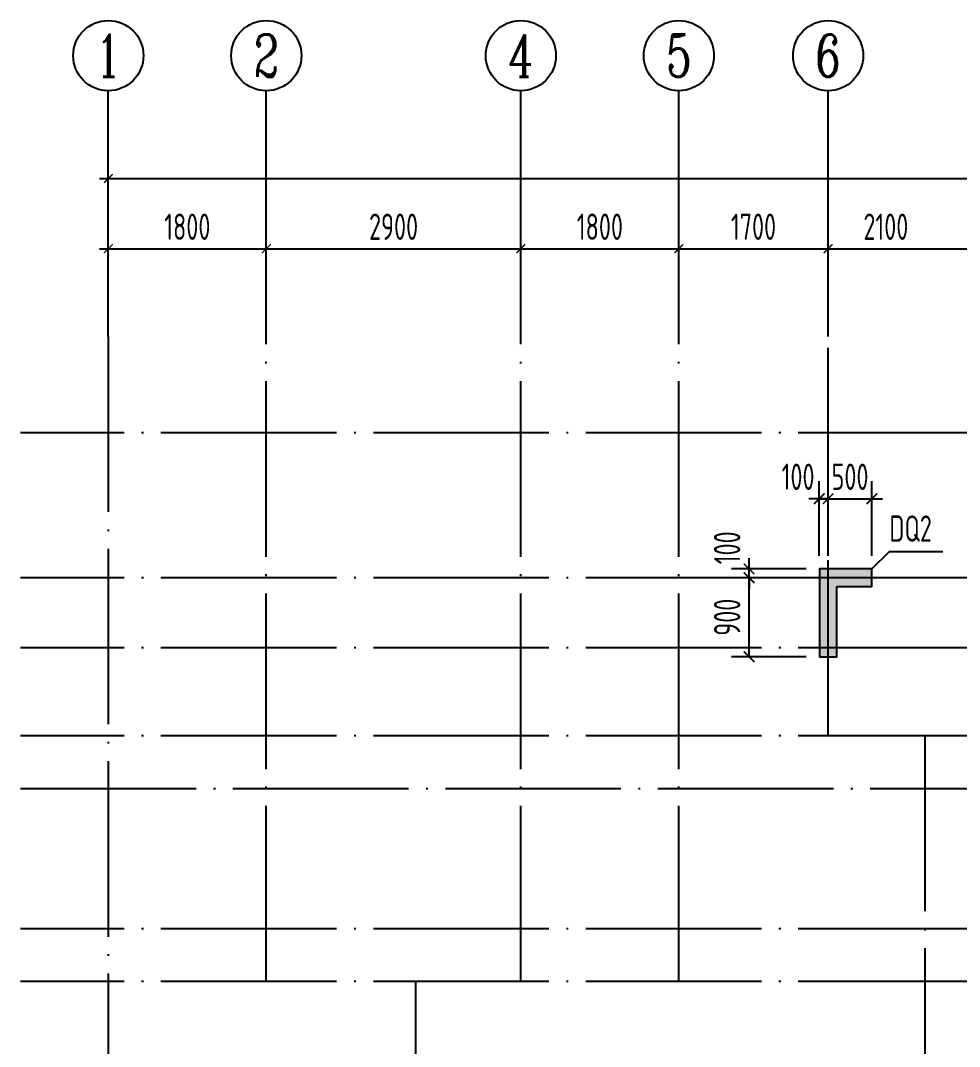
# Model space of a CAD drawing. Extents: x -461650 to 361314, y 245336 to 769729.
# Drawn here: x -125570 to -114873, y 439136 to 450827 of the extents above; entities that cross this region are included whole.
import ezdxf
from ezdxf.enums import TextEntityAlignment as Align

# ---------------------------------------------------------------- set-up
doc = ezdxf.new("R2010")
doc.units = 0
doc.header["$LTSCALE"] = 1000
doc.linetypes.add('DOTE', pattern=[2.42, 2, -0.2, 0.02, -0.2])
doc.layers.get('0').update_dxf_attribs({"linetype": 'CONTINUOUS'})
doc.layers.get('DEFPOINTS').update_dxf_attribs({"linetype": 'CONTINUOUS'})
for name, color, linetype in [('A-AXIS', 1, 'CONTINUOUS'), ('A-DOTE', 10, 'DOTE'), ('AXIS_NUM', 7, 'CONTINUOUS'), ('S-Q墙实线', 6, 'CONTINUOUS'), ('S-Q墙标注', 3, 'CONTINUOUS'), ('S-X详图填充', 252, 'CONTINUOUS'), ('S-X详图实线', 4, 'CONTINUOUS'), ('S-Y一般标注', 3, 'CONTINUOUS'), ('S-Z柱编号', 6, 'CONTINUOUS')]:
    doc.layers.add(name, color=color, linetype=linetype)
doc.styles.add('TSSD_Axis', font='complex.shx', dxfattribs={"width": 0.7, "bigfont": 'hztxt.shx'})
doc.styles.add('TSSD_DIMENSION', font='Tssdeng.shx', dxfattribs={"width": 0.7, "bigfont": 'tssdchn.shx'})
doc.styles.add('TSSD_REIN', font='tssdeng.shx', dxfattribs={"width": 0.7, "height": 300, "bigfont": 'tssdchn.shx'})
doc.styles.add('结构文字', font='zstxt.shx', dxfattribs={"width": 0.7, "bigfont": 'zshz.shx'})
doc.dimstyles.new('STRUCK', dxfattribs={"dimtxt": 400, "dimasz": 121, "dimexe": 200, "dimexo": 150, "dimgap": 115, "dimtad": 1, "dimdec": 0, "dimdsep": 46, "dimtxsty": '结构文字', "dimblk": 'ARCHTICK', "dimcen": 400, "dimclrd": 3, "dimclre": 3, "dimclrt": 7, "dimadec": 0, "dimazin": 0, "dimtfac": 1, "dimtdec": 0, "dimtix": 1, "dimtmove": 2, "dimatfit": 3, "dimldrblk": '_DIMX', "dimfxl": 0, "dimtolj": 1, "dimtzin": 0, "dimarcsym": 0})
doc.dimstyles.new('TSSD_100_100', dxfattribs={"dimtxt": 300, "dimasz": 100, "dimexe": 100, "dimexo": 250, "dimgap": 100, "dimtad": 1, "dimdec": 0, "dimzin": 0, "dimdsep": 46, "dimtxsty": 'TSSD_DIMENSION', "dimblk": 'ARCHTICK', "dimcen": 0, "dimdle": 100, "dimclrt": 7, "dimadec": 0, "dimazin": 0, "dimtfac": 1, "dimtdec": 0, "dimtix": 1, "dimtmove": 2, "dimatfit": 3, "dimldrblk": 'ARCHTICK', "dimfxl": 0, "dimtolj": 1, "dimtzin": 0, "dimarcsym": 0})

# ---------------------------------------------------------------- blocks, each defined once
blk = doc.blocks.new('ts_axno')
at = {"color": 0, "linetype": 'ByBlock', "lineweight": -2}
blk.add_circle((0, 0), 0.5, dxfattribs=at)
at = {"color": 0, "linetype": 'ByBlock', "lineweight": -2, "style": 'TSSD_Axis', "width": 0.7}
blk.add_attdef('A', text='', height=0.6, dxfattribs=at).set_placement((0, 0), align=Align.MIDDLE_CENTER)
blk = doc.blocks.new('_ArchTick')
at = {"color": 0, "linetype": 'ByBlock', "const_width": 0.15}
blk.add_lwpolyline([(-0.5, -0.5), (0.5, 0.5)], dxfattribs=at)
blk = doc.blocks.new('*D289')
at = {"layer": 'DEFPOINTS', "color": 0}
for p in [(6400, 19250), (4600, 18250), (6400, 18250)]:
    blk.add_point(p, dxfattribs=at)
at = {"layer": 'S-Y一般标注', "color": 0, "lineweight": -2}
for p, q in [((4600, 18500), (4600, 19350)), ((6400, 18500), (6400, 19350)), ((4500, 19250), (6500, 19250))]:
    blk.add_line(p, q, dxfattribs=at)
at = {"layer": 'S-Y一般标注', "color": 0, "lineweight": -2, "xscale": 100, "yscale": 100, "zscale": 100, "rotation": 180}
blk.add_blockref('_ArchTick', (4600, 19250), dxfattribs=at)
at = {"layer": 'S-Y一般标注', "color": 0, "lineweight": -2, "xscale": 100, "yscale": 100, "zscale": 100}
blk.add_blockref('_ArchTick', (6400, 19250), dxfattribs=at)
at = {"layer": 'S-Y一般标注', "color": 7, "insert": (5500, 19500), "char_height": 300, "attachment_point": 5, "style": 'TSSD_DIMENSION'}
blk.add_mtext('\\A1;1800', dxfattribs=at)
blk = doc.blocks.new('*D290')
at = {"layer": 'DEFPOINTS', "color": 0}
for p in [(9300, 19250), (6400, 18250), (9300, 18250)]:
    blk.add_point(p, dxfattribs=at)
at = {"layer": 'S-Y一般标注', "color": 0, "lineweight": -2}
for p, q in [((6400, 18500), (6400, 19350)), ((9300, 18500), (9300, 19350)), ((6300, 19250), (9400, 19250))]:
    blk.add_line(p, q, dxfattribs=at)
at = {"layer": 'S-Y一般标注', "color": 0, "lineweight": -2, "xscale": 100, "yscale": 100, "zscale": 100, "rotation": 180}
blk.add_blockref('_ArchTick', (6400, 19250), dxfattribs=at)
at = {"layer": 'S-Y一般标注', "color": 0, "lineweight": -2, "xscale": 100, "yscale": 100, "zscale": 100}
blk.add_blockref('_ArchTick', (9300, 19250), dxfattribs=at)
at = {"layer": 'S-Y一般标注', "color": 7, "insert": (7850, 19500), "char_height": 300, "attachment_point": 5, "style": 'TSSD_DIMENSION'}
blk.add_mtext('\\A1;2900', dxfattribs=at)
blk = doc.blocks.new('*D291')
at = {"layer": 'DEFPOINTS', "color": 0}
for p in [(11100, 19250), (9300, 18250), (11100, 18250)]:
    blk.add_point(p, dxfattribs=at)
at = {"layer": 'S-Y一般标注', "color": 0, "lineweight": -2}
for p, q in [((9300, 18500), (9300, 19350)), ((11100, 18500), (11100, 19350)), ((9200, 19250), (11200, 19250))]:
    blk.add_line(p, q, dxfattribs=at)
at = {"layer": 'S-Y一般标注', "color": 0, "lineweight": -2, "xscale": 100, "yscale": 100, "zscale": 100, "rotation": 180}
blk.add_blockref('_ArchTick', (9300, 19250), dxfattribs=at)
at = {"layer": 'S-Y一般标注', "color": 0, "lineweight": -2, "xscale": 100, "yscale": 100, "zscale": 100}
blk.add_blockref('_ArchTick', (11100, 19250), dxfattribs=at)
at = {"layer": 'S-Y一般标注', "color": 7, "insert": (10200, 19500), "char_height": 300, "attachment_point": 5, "style": 'TSSD_DIMENSION'}
blk.add_mtext('\\A1;1800', dxfattribs=at)
blk = doc.blocks.new('*D292')
at = {"layer": 'DEFPOINTS', "color": 0}
for p in [(12800, 19250), (11100, 18250), (12800, 18250)]:
    blk.add_point(p, dxfattribs=at)
at = {"layer": 'S-Y一般标注', "color": 0, "lineweight": -2}
for p, q in [((11100, 18500), (11100, 19350)), ((12800, 18500), (12800, 19350)), ((11000, 19250), (12900, 19250))]:
    blk.add_line(p, q, dxfattribs=at)
at = {"layer": 'S-Y一般标注', "color": 0, "lineweight": -2, "xscale": 100, "yscale": 100, "zscale": 100, "rotation": 180}
blk.add_blockref('_ArchTick', (11100, 19250), dxfattribs=at)
at = {"layer": 'S-Y一般标注', "color": 0, "lineweight": -2, "xscale": 100, "yscale": 100, "zscale": 100}
blk.add_blockref('_ArchTick', (12800, 19250), dxfattribs=at)
at = {"layer": 'S-Y一般标注', "color": 7, "insert": (11950, 19500), "char_height": 300, "attachment_point": 5, "style": 'TSSD_DIMENSION'}
blk.add_mtext('\\A1;1700', dxfattribs=at)
blk = doc.blocks.new('*D293')
at = {"layer": 'DEFPOINTS', "color": 0}
for p in [(14900, 19250), (12800, 18250), (14900, 18250)]:
    blk.add_point(p, dxfattribs=at)
at = {"layer": 'S-Y一般标注', "color": 0, "lineweight": -2}
for p, q in [((12800, 18500), (12800, 19350)), ((14900, 18500), (14900, 19350)), ((12700, 19250), (15000, 19250))]:
    blk.add_line(p, q, dxfattribs=at)
at = {"layer": 'S-Y一般标注', "color": 0, "lineweight": -2, "xscale": 100, "yscale": 100, "zscale": 100, "rotation": 180}
blk.add_blockref('_ArchTick', (12800, 19250), dxfattribs=at)
at = {"layer": 'S-Y一般标注', "color": 0, "lineweight": -2, "xscale": 100, "yscale": 100, "zscale": 100}
blk.add_blockref('_ArchTick', (14900, 19250), dxfattribs=at)
at = {"layer": 'S-Y一般标注', "color": 7, "insert": (13458, 19500), "char_height": 300, "attachment_point": 5, "style": 'TSSD_DIMENSION'}
blk.add_mtext('\\A1;2100', dxfattribs=at)
blk = doc.blocks.new('*D311')
at = {"layer": 'DEFPOINTS', "color": 0}
for p in [(54600, 20050), (4600, 18250), (54600, 18250)]:
    blk.add_point(p, dxfattribs=at)
at = {"layer": 'S-Y一般标注', "color": 0, "lineweight": -2}
for p, q in [((4600, 18500), (4600, 20150)), ((54600, 18500), (54600, 20150)), ((4500, 20050), (54700, 20050))]:
    blk.add_line(p, q, dxfattribs=at)
at = {"layer": 'S-Y一般标注', "color": 0, "lineweight": -2, "xscale": 100, "yscale": 100, "zscale": 100, "rotation": 180}
blk.add_blockref('_ArchTick', (4600, 20050), dxfattribs=at)
at = {"layer": 'S-Y一般标注', "color": 0, "lineweight": -2, "xscale": 100, "yscale": 100, "zscale": 100}
blk.add_blockref('_ArchTick', (54600, 20050), dxfattribs=at)
at = {"layer": 'S-Y一般标注', "color": 7, "insert": (29600, 20300), "char_height": 300, "attachment_point": 5, "style": 'TSSD_DIMENSION'}
blk.add_mtext('\\A1;50000', dxfattribs=at)
blk = doc.blocks.new('*D3126')
at = {"layer": 'DEFPOINTS', "color": 0}
for p in [(-117270, 444478), (-116470, 444478), (-116470, 443578)]:
    blk.add_point(p, dxfattribs=at)
at = {"layer": 'S-Q墙标注', "color": 3, "lineweight": -2}
for p, q in [((-116620, 444478), (-117470, 444478)), ((-117270, 443578), (-117270, 444478)), ((-116620, 443578), (-117470, 443578))]:
    blk.add_line(p, q, dxfattribs=at)
at = {"layer": 'S-Q墙标注', "color": 3, "lineweight": -2, "xscale": 121, "yscale": 121, "zscale": 121}
for p, rotation in [((-117270, 444478), 90), ((-117270, 443578), 270)]:
    blk.add_blockref('_ArchTick', p, dxfattribs=dict(at, rotation=rotation))
at = {"layer": 'S-Q墙标注', "color": 7, "insert": (-117520, 444028), "char_height": 300, "attachment_point": 5, "rotation": 90, "style": 'TSSD_REIN'}
blk.add_mtext('\\A1;900', dxfattribs=at)
blk = doc.blocks.new('_DIMX')
blk.add_line((-150, 0), (150, 0))
at = {"const_width": 50}
blk.add_lwpolyline([(-70, -70), (70, 70)], dxfattribs=at)
blk = doc.blocks.new('*D3127')
at = {"layer": 'DEFPOINTS', "color": 0}
for p in [(-117270, 444578), (-116470, 444578), (-116470, 444478)]:
    blk.add_point(p, dxfattribs=at)
at = {"layer": 'S-Q墙标注', "color": 3, "lineweight": -2}
for p, q in [((-117270, 444578), (-117270, 444699)), ((-116620, 444578), (-117470, 444578)), ((-117270, 444478), (-117270, 444578)), ((-116620, 444478), (-117470, 444478)), ((-117270, 444478), (-117270, 444357))]:
    blk.add_line(p, q, dxfattribs=at)
at = {"layer": 'S-Q墙标注', "color": 3, "lineweight": -2, "xscale": 121, "yscale": 121, "zscale": 121}
for p, rotation in [((-117270, 444578), 270), ((-117270, 444478), 90)]:
    blk.add_blockref('_ArchTick', p, dxfattribs=dict(at, rotation=rotation))
at = {"layer": 'S-Q墙标注', "color": 7, "insert": (-117520, 444819), "char_height": 300, "attachment_point": 5, "rotation": 90, "style": 'TSSD_REIN'}
blk.add_mtext('\\A1;100', dxfattribs=at)
blk = doc.blocks.new('*D3128')
at = {"layer": 'DEFPOINTS', "color": 0}
for p in [(-116370, 445378), (-116470, 444578), (-116370, 444578)]:
    blk.add_point(p, dxfattribs=at)
at = {"layer": 'S-Q墙标注', "color": 3, "lineweight": -2}
for p, q in [((-116470, 444728), (-116470, 445578)), ((-116370, 444728), (-116370, 445578)), ((-116470, 445378), (-116591, 445378)), ((-116470, 445378), (-116370, 445378)), ((-116370, 445378), (-116249, 445378))]:
    blk.add_line(p, q, dxfattribs=at)
at = {"layer": 'S-Q墙标注', "color": 3, "lineweight": -2, "xscale": 121, "yscale": 121, "zscale": 121}
blk.add_blockref('_ArchTick', (-116470, 445378), dxfattribs=at)
at = {"layer": 'S-Q墙标注', "color": 3, "lineweight": -2, "xscale": 121, "yscale": 121, "zscale": 121, "rotation": 180}
blk.add_blockref('_ArchTick', (-116370, 445378), dxfattribs=at)
at = {"layer": 'S-Q墙标注', "color": 7, "insert": (-116712, 445628), "char_height": 300, "attachment_point": 5, "style": 'TSSD_REIN'}
blk.add_mtext('\\A1;100', dxfattribs=at)
blk = doc.blocks.new('*D3129')
at = {"layer": 'DEFPOINTS', "color": 0}
for p in [(-115870, 445378), (-116370, 444578), (-115870, 444578)]:
    blk.add_point(p, dxfattribs=at)
at = {"layer": 'S-Q墙标注', "color": 3, "lineweight": -2}
for p, q in [((-116370, 444728), (-116370, 445578)), ((-115870, 444728), (-115870, 445578)), ((-116370, 445378), (-116491, 445378)), ((-116370, 445378), (-115870, 445378)), ((-115870, 445378), (-115749, 445378))]:
    blk.add_line(p, q, dxfattribs=at)
at = {"layer": 'S-Q墙标注', "color": 3, "lineweight": -2, "xscale": 121, "yscale": 121, "zscale": 121}
blk.add_blockref('_ArchTick', (-116370, 445378), dxfattribs=at)
at = {"layer": 'S-Q墙标注', "color": 3, "lineweight": -2, "xscale": 121, "yscale": 121, "zscale": 121, "rotation": 180}
blk.add_blockref('_ArchTick', (-115870, 445378), dxfattribs=at)
at = {"layer": 'S-Q墙标注', "color": 7, "insert": (-116120, 445628), "char_height": 300, "attachment_point": 5, "style": 'TSSD_REIN'}
blk.add_mtext('\\A1;500', dxfattribs=at)
blk = doc.blocks.new('20210726.16395156')
at = {"layer": 'A-AXIS'}
for p, q in [((4600, 18249.9), (4600, 21049.9)), ((6400, 18249.9), (6400, 21049.9)), ((9300, 18249.9), (9300, 21049.9)), ((11100, 18249.9), (11100, 21049.9)), ((12800, 18249.9), (12800, 21049.9))]:
    blk.add_line(p, q, dxfattribs=at)
at = {"layer": 'A-DOTE'}
for p, q in [((4600, 18249.9), (4600, 3600)), ((6400, 10900), (6400, 18249.9)), ((9300, 10900), (9300, 18249.9)), ((11100, 10900), (11100, 18249.9)), ((12800, 13700), (12800, 18249.9)), ((55600, 17150), (3600, 17150)), ((55600, 15500), (3600, 15500)), ((55600, 14700), (3600, 14700)), ((55600, 13700), (3600, 13700)), ((13900.2, 13700), (13900, 3600)), ((3600, 13100.3), (55600, 13100.3)), ((55600, 11500), (3600, 11500)), ((55600, 10900), (3600, 10900)), ((8100, 10900), (8100, 3600))]:
    blk.add_line(p, q, dxfattribs=at)
at = {"layer": 'A-AXIS'}
ref = blk.add_blockref('ts_axno', (4600, 21449.9), dxfattribs=dict(at, xscale=800, yscale=800, zscale=800))
ref.add_attrib('1', '1', dxfattribs={"layer": 'AXIS_NUM', "height": 480, "style": 'TSSD_Axis', "width": 0.7}).set_placement((4600, 21449.9), align=Align.MIDDLE_CENTER)
ref = blk.add_blockref('ts_axno', (6400, 21449.9), dxfattribs=dict(at, xscale=800, yscale=800, zscale=800))
ref.add_attrib('2', '2', dxfattribs={"layer": 'AXIS_NUM', "height": 480, "style": 'TSSD_Axis', "width": 0.7}).set_placement((6400, 21449.9), align=Align.MIDDLE_CENTER)
ref = blk.add_blockref('ts_axno', (9300, 21449.9), dxfattribs=dict(at, xscale=800, yscale=800, zscale=800))
ref.add_attrib('3', '4', dxfattribs={"layer": 'AXIS_NUM', "height": 480, "style": 'TSSD_Axis', "width": 0.7}).set_placement((9300, 21449.9), align=Align.MIDDLE_CENTER)
ref = blk.add_blockref('ts_axno', (11100, 21449.9), dxfattribs=dict(at, xscale=800, yscale=800, zscale=800))
ref.add_attrib('4', '5', dxfattribs={"layer": 'AXIS_NUM', "height": 480, "style": 'TSSD_Axis', "width": 0.7}).set_placement((11100, 21449.9), align=Align.MIDDLE_CENTER)
ref = blk.add_blockref('ts_axno', (12800, 21449.9), dxfattribs=dict(at, xscale=800, yscale=800, zscale=800))
ref.add_attrib('5', '6', dxfattribs={"layer": 'AXIS_NUM', "height": 480, "style": 'TSSD_Axis', "width": 0.7}).set_placement((12800, 21449.9), align=Align.MIDDLE_CENTER)
at = {"layer": 'S-Y一般标注'}
for base, p1, p2, picture, middle in [((54600, 20049.9), (4600, 18249.9), (54600, 18249.9), '*D311', (29600, 20299.9)), ((6400, 19249.9), (4600, 18249.9), (6400, 18249.9), '*D289', (5500, 19499.9)), ((9300, 19249.9), (6400, 18249.9), (9300, 18249.9), '*D290', (7850, 19499.9)), ((11100, 19249.9), (9300, 18249.9), (11100, 18249.9), '*D291', (10200, 19499.9)), ((12800, 19249.9), (11100, 18249.9), (12800, 18249.9), '*D292', (11950, 19499.9))]:
    dim = blk.add_linear_dim(base=base, p1=p1, p2=p2, dimstyle='TSSD_100_100', dxfattribs=at)
    dim.commit()
    dim.dimension.update_dxf_attribs({"geometry": picture, "text_midpoint": middle})
dim = blk.add_linear_dim(base=(14900, 19249.9), p1=(12800, 18249.9), p2=(14900, 18249.9), dimstyle='TSSD_100_100', dxfattribs=at)
dim.commit()
dim.dimension.update_dxf_attribs({"geometry": '*D293', "text_midpoint": (13458.1, 19499.9), "dimtype": 160})

msp = doc.modelspace()

# ---------------------------------------------------------------- hatches: boundary and pattern name
at = {"layer": 'S-X详图填充'}
h = msp.add_hatch(color=256, dxfattribs=at)
h.dxf.hatch_style = 1
h.paths.add_polyline_path([(-116269.71, 444377.54), (-115869.79, 444377.54), (-115869.79, 444577.54), (-116469.71, 444577.54), (-116469.71, 443577.54), (-116269.71, 443577.54)])

# ---------------------------------------------------------------- linework, layer by layer
at = {"layer": 'S-Q墙实线'}
msp.add_lwpolyline([(-116269.71, 444377.54), (-115869.79, 444377.54), (-115869.79, 444577.54), (-116469.71, 444577.54), (-116469.71, 443577.54), (-116269.71, 443577.54)], close=True, dxfattribs=at)
at = {"layer": 'S-X详图实线'}
msp.add_lwpolyline([(-116269.71, 444377.54), (-115869.79, 444377.54), (-115869.79, 444577.54), (-116469.71, 444577.54), (-116469.71, 443577.54), (-116269.71, 443577.54), (-116269.71, 444377.54)], close=True, dxfattribs=at)
at = {"layer": 'S-Z柱编号', "color": 7}
msp.add_lwpolyline([(-115869.79, 444577.54), (-115669.79, 444777.54), (-115063.99, 444777.54)], dxfattribs=at)

# ---------------------------------------------------------------- block references
at = {"layer": 'A-DOTE'}
msp.add_blockref('20210726.16395156', (-129169.71, 428977.49), dxfattribs=at)

# ---------------------------------------------------------------- texts
at = {"layer": 'S-Z柱编号', "color": 7, "style": 'TSSD_REIN', "width": 0.7}
msp.add_text('DQ2', height=300, dxfattribs=at).set_placement((-115672.35, 444798.37), align=Align.BOTTOM_LEFT)

# ---------------------------------------------------------------- dimensions: what is measured, and where the dimension line sits
at = {"layer": 'S-Q墙标注'}
dim = msp.add_linear_dim(base=(-116369.71, 445377.54), p1=(-116469.71, 444577.54), p2=(-116369.71, 444577.54), dimstyle='STRUCK', override={"dimtxt": 300, "dimgap": 100, "dimtxsty": 'TSSD_REIN'}, dxfattribs=at)
dim.commit()
dim.dimension.update_dxf_attribs({"geometry": '*D3128', "text_midpoint": (-116711.63, 445627.54), "dimtype": 160})
dim = msp.add_linear_dim(base=(-115869.79, 445377.54), p1=(-116369.71, 444577.54), p2=(-115869.79, 444577.54), dimstyle='STRUCK', override={"dimtxt": 300, "dimgap": 100, "dimtxsty": 'TSSD_REIN'}, dxfattribs=at)
dim.commit()
dim.dimension.update_dxf_attribs({"geometry": '*D3129', "text_midpoint": (-116119.75, 445627.54)})
dim = msp.add_linear_dim(base=(-117269.71, 444577.54), p1=(-116469.71, 444477.54), p2=(-116469.71, 444577.54), angle=90, dimstyle='STRUCK', override={"dimtxt": 300, "dimgap": 100, "dimtxsty": 'TSSD_REIN'}, dxfattribs=at)
dim.commit()
dim.dimension.update_dxf_attribs({"geometry": '*D3127', "text_midpoint": (-117519.71, 444819.46), "dimtype": 160})
dim = msp.add_linear_dim(base=(-117269.71, 444477.54), p1=(-116469.71, 443577.54), p2=(-116469.71, 444477.54), angle=90, dimstyle='STRUCK', override={"dimtxt": 300, "dimgap": 100, "dimtxsty": 'TSSD_REIN'}, dxfattribs=at)
dim.commit()
dim.dimension.update_dxf_attribs({"geometry": '*D3126', "text_midpoint": (-117519.71, 444027.54)})

doc.saveas('drawing.dxf')
